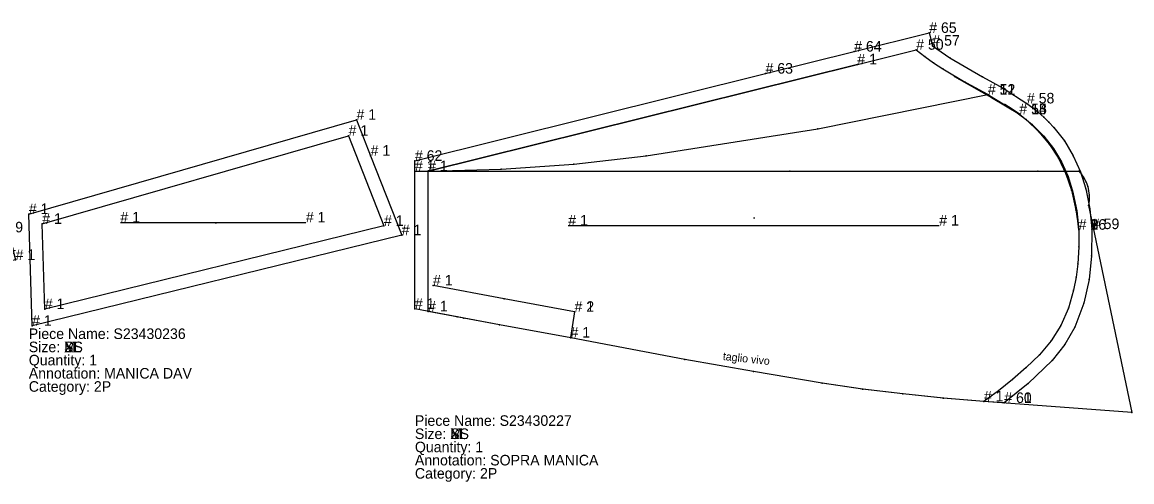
# Model space of a CAD drawing. Extents: x -10 to 8445, y -315 to 270.
# Drawn here: x 5285 to 6127, y -196 to 152 of the extents above; entities that cross this region are included whole.
import ezdxf

# ---------------------------------------------------------------- set-up
doc = ezdxf.new("R2010")
doc.units = 0

# ---------------------------------------------------------------- blocks, each defined once
blk = doc.blocks.new('S23430238-S_S')
at = {"layer": '1'}
blk.add_lwpolyline([(-32041.5371, 61884.8398), (-32098.0176, 61870.6836), (-32173.7441, 61851.6992), (-32175.8691, 61857.1172), (-32177.9941, 61862.5469), (-32180.1191, 61867.9648), (-32182.248, 61873.3906), (-32184.3711, 61878.8125), (-32186.5039, 61884.2305), (-32188.6289, 61889.6563), (-32190.7578, 61895.0781), (-32196.4609, 61909.6133), (-32197.8633, 61913.1836), (-32199.2656, 61916.7617), (-32200.9648, 61921.0977), (-32202.666, 61925.4336), (-32204.3711, 61929.7734), (-32206.0723, 61934.1094), (-32207.7773, 61938.4492), (-32086.8945, 61973.0391), (-32084.1445, 61963.4336), (-32083.9609, 61961.7227), (-32083.5547, 61957.8516), (-32082.9902, 61953.9883), (-32082.25, 61950.1602), (-32081.3516, 61946.3594), (-32080.2891, 61942.5977), (-32079.8965, 61941.3711), (-32079.4961, 61940.1406), (-32079.0645, 61938.9258), (-32078.623, 61937.707), (-32078.1602, 61936.5), (-32077.6836, 61935.293), (-32077.1875, 61934.1016), (-32076.6777, 61932.9102), (-32076.1484, 61931.7305), (-32075.6016, 61930.5586), (-32075.043, 61929.3906), (-32074.4531, 61928.2383), (-32073.8613, 61927.0859), (-32073.2422, 61925.9531), (-32072.6133, 61924.8086), (-32072.6152, 61924.8047), (-32072.0762, 61923.9805), (-32071.5313, 61923.1445), (-32070.9863, 61922.3125), (-32070.4336, 61921.4844), (-32069.8535, 61920.6719), (-32069.2676, 61919.8672), (-32068.6875, 61919.0586), (-32068.0879, 61918.2617), (-32067.4707, 61917.4805), (-32066.8516, 61916.6992), (-32066.2344, 61915.9141), (-32065.5918, 61915.1602), (-32064.9355, 61914.4063), (-32064.2852, 61913.6563), (-32063.623, 61912.8945), (-32062.2676, 61911.4531), (-32060.9063, 61910.0039), (-32059.5234, 61908.5859), (-32058.1152, 61907.1797), (-32056.7012, 61905.7852), (-32055.2461, 61904.4258), (-32053.7891, 61903.0859), (-32052.3105, 61901.7539), (-32050.8066, 61900.4453), (-32049.2969, 61899.1406), (-32046.6328, 61896.8398), (-32043.9688, 61894.5391), (-32042.752, 61889.6914)], close=True, dxfattribs=at)
at = {"layer": '14'}
blk.add_lwpolyline([(-32055.8301, 61891.5664), (-32167.6367, 61863.5273), (-32187.1543, 61913.2656), (-32187.1543, 61913.2695), (-32194.4434, 61931.8672), (-32093.8945, 61960.6328), (-32092.4473, 61950.0469), (-32089.8457, 61939.6406), (-32086.084, 61929.457), (-32081.2324, 61919.7109), (-32081.2305, 61919.7109), (-32081.2285, 61919.7109), (-32076.457, 61912.7539), (-32071.0664, 61906.2109), (-32063.7207, 61898.6289)], close=True, dxfattribs=at)
at = {"layer": '2'}
for p in [(-32086.8945, 61973.0391), (-32084.1445, 61963.4336), (-32083.9609, 61961.7227), (-32093.8945, 61960.6328), (-32082.9902, 61953.9883), (-32207.7773, 61938.4492), (-32089.8457, 61939.6406), (-32194.4434, 61931.8672), (-32081.2324, 61919.7109), (-32081.2305, 61919.7109), (-32081.2285, 61919.7109), (-32072.6152, 61924.8047), (-32070.9863, 61922.3125), (-32199.2656, 61916.7617), (-32187.1543, 61913.2695), (-32187.1543, 61913.2656), (-32066.8516, 61916.6992), (-32071.0664, 61906.2109), (-32056.7012, 61905.7852), (-32053.7891, 61903.0859), (-32190.7578, 61895.0781), (-32050.8066, 61900.4453), (-32043.9688, 61894.5391), (-32055.8301, 61891.5664), (-32041.5371, 61884.8398), (-32182.248, 61873.3906), (-32167.6367, 61863.5273), (-32173.7441, 61851.6992)]:
    blk.add_point(p, dxfattribs=at)
at = {"layer": '3'}
for p in [(-32083.5547, 61957.8516), (-32092.4473, 61950.0469), (-32082.25, 61950.1602), (-32081.3516, 61946.3594), (-32080.2891, 61942.5977), (-32079.8965, 61941.3711), (-32079.4961, 61940.1406), (-32079.0645, 61938.9258), (-32078.623, 61937.707), (-32078.1602, 61936.5), (-32206.0723, 61934.1094), (-32204.3711, 61929.7734), (-32086.084, 61929.457), (-32077.6836, 61935.293), (-32077.1875, 61934.1016), (-32076.6777, 61932.9102), (-32076.1484, 61931.7305), (-32075.6016, 61930.5586), (-32075.043, 61929.3906), (-32074.4531, 61928.2383), (-32202.666, 61925.4336), (-32200.9648, 61921.0977), (-32073.8613, 61927.0859), (-32073.2422, 61925.9531), (-32072.6133, 61924.8086), (-32072.0762, 61923.9805), (-32071.5313, 61923.1445), (-32070.4336, 61921.4844), (-32069.8535, 61920.6719), (-32069.2676, 61919.8672), (-32197.8633, 61913.1836), (-32076.457, 61912.7539), (-32068.6875, 61919.0586), (-32068.0879, 61918.2617), (-32067.4707, 61917.4805), (-32066.2344, 61915.9141), (-32065.5918, 61915.1602), (-32064.9355, 61914.4063), (-32064.2852, 61913.6563), (-32063.623, 61912.8945), (-32062.2676, 61911.4531), (-32196.4609, 61909.6133), (-32060.9063, 61910.0039), (-32059.5234, 61908.5859), (-32058.1152, 61907.1797), (-32055.2461, 61904.4258), (-32063.7207, 61898.6289), (-32052.3105, 61901.7539), (-32049.2969, 61899.1406), (-32046.6328, 61896.8398), (-32188.6289, 61889.6563), (-32042.752, 61889.6914), (-32186.5039, 61884.2305), (-32184.3711, 61878.8125), (-32098.0176, 61870.6836), (-32180.1191, 61867.9648), (-32177.9941, 61862.5469), (-32175.8691, 61857.1172)]:
    blk.add_point(p, dxfattribs=at)
at = {"layer": '4'}
for p in [(-32196.4609, 61909.6133, 10), (-32098.0176, 61870.6836, 10)]:
    blk.add_point(p, dxfattribs=at)
at = {"layer": '5'}
blk.add_line((-32124.6563, 61912.3672), (-32123.6563, 61912.3672), dxfattribs=at)
at = {"layer": '7'}
blk.add_line((-32172.002, 61912.0859), (-32078.2793, 61912.0859), dxfattribs=at)
at = {"layer": '1'}
for s, p in [('# 45', (-32086.8945, 61973.0391)), ('# 46', (-32084.1445, 61963.4336)), ('# 1', (-32083.9609, 61961.7227)), ('# 44', (-32207.7773, 61938.4492)), ('# 47', (-32072.6152, 61924.8047)), ('# 48', (-32070.9863, 61922.3125)), ('# 43', (-32199.2656, 61916.7617)), ('# 42', (-32196.4609, 61909.6133)), ('# 49', (-32056.7012, 61905.7852)), ('# 41', (-32190.7578, 61895.0781)), ('# 1', (-32041.5371, 61884.8398)), ('# 40', (-32182.248, 61873.3906)), ('# 38', (-32098.0176, 61870.6836)), ('# 39', (-32173.7441, 61851.6992)), ('Piece Name: S23430238', (-32207.7734, 61841.6992)), ('Size: S', (-32207.7734, 61831.6992)), ('Quantity: 1', (-32207.7734, 61821.6992)), ('Annotation: MANICA DAVANTI', (-32207.7734, 61811.6992)), ('Category: 2P', (-32207.7734, 61801.6992))]:
    blk.add_text(s, height=8, dxfattribs=at).set_placement(p)
at = {"layer": '14'}
for s, p in [('# 1', (-32093.8945, 61960.6328)), ('# 36', (-32194.4434, 61931.8672)), ('# 1', (-32081.2324, 61919.7109)), ('# 37', (-32081.2305, 61919.7109)), ('# 5', (-32081.2285, 61919.7109)), ('# 35', (-32187.1543, 61913.2695)), ('# 1', (-32187.1543, 61913.2656)), ('# 1', (-32055.8301, 61891.5664)), ('# 1', (-32167.6367, 61863.5273))]:
    blk.add_text(s, height=8, dxfattribs=at).set_placement(p)
at = {"layer": '2'}
for s, p in [('# 45', (-32086.8945, 61973.0391)), ('# 46', (-32084.1445, 61963.4336)), ('# 1', (-32083.9609, 61961.7227)), ('# 1', (-32093.8945, 61960.6328)), ('# 44', (-32207.7773, 61938.4492)), ('# 36', (-32194.4434, 61931.8672)), ('# 1', (-32081.2324, 61919.7109)), ('# 37', (-32081.2305, 61919.7109)), ('# 5', (-32081.2285, 61919.7109)), ('# 47', (-32072.6152, 61924.8047)), ('# 48', (-32070.9863, 61922.3125)), ('# 43', (-32199.2656, 61916.7617)), ('# 35', (-32187.1543, 61913.2695)), ('# 1', (-32187.1543, 61913.2656)), ('# 49', (-32056.7012, 61905.7852)), ('# 41', (-32190.7578, 61895.0781)), ('# 1', (-32055.8301, 61891.5664)), ('# 1', (-32041.5371, 61884.8398)), ('# 40', (-32182.248, 61873.3906)), ('# 1', (-32167.6367, 61863.5273)), ('# 39', (-32173.7441, 61851.6992))]:
    blk.add_text(s, height=8, dxfattribs=at).set_placement(p)
at = {"layer": '3'}
for s, p in [('# 42', (-32196.4609, 61909.6133)), ('# 38', (-32098.0176, 61870.6836))]:
    blk.add_text(s, height=8, dxfattribs=at).set_placement(p)
at = {"layer": '4'}
for s, p in [('# 42', (-32196.4609, 61909.6133)), ('# 38', (-32098.0176, 61870.6836))]:
    blk.add_text(s, height=8, dxfattribs=at).set_placement(p)
at = {"layer": '7'}
for p in [(-32172.002, 61912.0859), (-32078.2793, 61912.0859)]:
    blk.add_text('# 1', height=8, dxfattribs=at).set_placement(p)
blk = doc.blocks.new('S23430236-S_XS')
at = {"layer": '1'}
blk.add_lwpolyline([(-32037.8711, 61874.4922), (-32318.125, 61805.8008), (-32320.625, 61890.5508), (-32072.1289, 61961.9922), (-32061.459, 61934.7422)], close=True, dxfattribs=at)
at = {"layer": '14'}
blk.add_lwpolyline([(-32051.3477, 61881.4922), (-32308.498, 61818.4922), (-32310.3926, 61883.0977), (-32078.123, 61949.8711)], close=True, dxfattribs=at)
at = {"layer": '2'}
for p in [(-32072.1289, 61961.9922), (-32078.123, 61949.8711), (-32320.625, 61890.5508), (-32310.3926, 61883.0977), (-32051.3477, 61881.4922), (-32037.8711, 61874.4922), (-32308.498, 61818.4922), (-32318.125, 61805.8008)]:
    blk.add_point(p, dxfattribs=at)
at = {"layer": '3'}
blk.add_point((-32061.459, 61934.7422), dxfattribs=at)
at = {"layer": '4'}
blk.add_point((-32061.459, 61934.7422, 10), dxfattribs=at)
at = {"layer": '5'}
blk.add_line((-32179.25, 61883.9023), (-32178.25, 61883.9023), dxfattribs=at)
at = {"layer": '7'}
blk.add_line((-32251.168, 61884.168), (-32110.582, 61884.168), dxfattribs=at)
at = {"layer": '1'}
for s, p in [('Piece Name: S23430236', (-32320.625, 61795.8125)), ('Size: XS', (-32320.625, 61785.8125))]:
    blk.add_text(s, height=8, dxfattribs=at).set_placement(p)
blk = doc.blocks.new('S23430236-S_S')
at = {"layer": '1'}
blk.add_lwpolyline([(-32037.8711, 61874.4922), (-32318.123, 61805.8008), (-32320.623, 61890.5508), (-32072.1289, 61961.9922), (-32061.457, 61934.7422)], close=True, dxfattribs=at)
at = {"layer": '14'}
blk.add_lwpolyline([(-32051.3477, 61881.4922), (-32308.498, 61818.4922), (-32310.3926, 61883.0977), (-32078.123, 61949.8711)], close=True, dxfattribs=at)
at = {"layer": '2'}
for p in [(-32072.1289, 61961.9922), (-32078.123, 61949.8711), (-32320.623, 61890.5508), (-32310.3926, 61883.0977), (-32051.3477, 61881.4922), (-32037.8711, 61874.4922), (-32308.498, 61818.4922), (-32318.123, 61805.8008)]:
    blk.add_point(p, dxfattribs=at)
at = {"layer": '3'}
blk.add_point((-32061.457, 61934.7422), dxfattribs=at)
at = {"layer": '4'}
blk.add_point((-32061.457, 61934.7422, 10), dxfattribs=at)
at = {"layer": '5'}
blk.add_line((-32179.25, 61883.9023), (-32178.25, 61883.9023), dxfattribs=at)
at = {"layer": '7'}
blk.add_line((-32251.168, 61884.168), (-32110.582, 61884.168), dxfattribs=at)
at = {"layer": '1'}
for s, p in [('# 1', (-32072.1289, 61961.9922)), ('# 1', (-32061.457, 61934.7422)), ('# 1', (-32320.623, 61890.5508)), ('# 1', (-32037.8711, 61874.4922)), ('# 1', (-32318.123, 61805.8008)), ('Piece Name: S23430236', (-32320.625, 61795.8125)), ('Size: S', (-32320.625, 61785.8125)), ('Quantity: 1', (-32320.625, 61775.8125)), ('Annotation: MANICA DAV', (-32320.625, 61765.8125)), ('Category: 2P', (-32320.625, 61755.8125))]:
    blk.add_text(s, height=8, dxfattribs=at).set_placement(p)
at = {"layer": '14'}
for p in [(-32078.123, 61949.8711), (-32310.3926, 61883.0977), (-32051.3477, 61881.4922), (-32308.498, 61818.4922)]:
    blk.add_text('# 1', height=8, dxfattribs=at).set_placement(p)
at = {"layer": '2'}
for p in [(-32072.1289, 61961.9922), (-32078.123, 61949.8711), (-32320.623, 61890.5508), (-32310.3926, 61883.0977), (-32051.3477, 61881.4922), (-32037.8711, 61874.4922), (-32308.498, 61818.4922), (-32318.123, 61805.8008)]:
    blk.add_text('# 1', height=8, dxfattribs=at).set_placement(p)
at = {"layer": '3'}
blk.add_text('# 1', height=8, dxfattribs=at).set_placement((-32061.457, 61934.7422))
at = {"layer": '4'}
blk.add_text('# 1', height=8, dxfattribs=at).set_placement((-32061.457, 61934.7422))
at = {"layer": '7'}
for p in [(-32251.168, 61884.168), (-32110.582, 61884.168)]:
    blk.add_text('# 1', height=8, dxfattribs=at).set_placement(p)
blk = doc.blocks.new('S23430236-S_M')
at = {"layer": '1'}
blk.add_lwpolyline([(-32037.8711, 61874.4922), (-32318.125, 61805.8008), (-32320.625, 61890.5508), (-32072.1289, 61961.9922), (-32061.459, 61934.7422)], close=True, dxfattribs=at)
at = {"layer": '14'}
blk.add_lwpolyline([(-32051.3477, 61881.4922), (-32308.498, 61818.4922), (-32310.3926, 61883.0977), (-32078.123, 61949.8711)], close=True, dxfattribs=at)
at = {"layer": '2'}
for p in [(-32072.1289, 61961.9922), (-32078.123, 61949.8711), (-32320.625, 61890.5508), (-32310.3926, 61883.0977), (-32051.3477, 61881.4922), (-32037.8711, 61874.4922), (-32308.498, 61818.4922), (-32318.125, 61805.8008)]:
    blk.add_point(p, dxfattribs=at)
at = {"layer": '3'}
blk.add_point((-32061.459, 61934.7422), dxfattribs=at)
at = {"layer": '4'}
blk.add_point((-32061.459, 61934.7422, 10), dxfattribs=at)
at = {"layer": '5'}
blk.add_line((-32179.25, 61883.9023), (-32178.25, 61883.9023), dxfattribs=at)
at = {"layer": '7'}
blk.add_line((-32251.168, 61884.168), (-32110.582, 61884.168), dxfattribs=at)
at = {"layer": '1'}
for s, p in [('Piece Name: S23430236', (-32320.625, 61795.8125)), ('Size: M', (-32320.625, 61785.8125))]:
    blk.add_text(s, height=8, dxfattribs=at).set_placement(p)
blk = doc.blocks.new('S23430236-S_L')
at = {"layer": '1'}
blk.add_lwpolyline([(-32037.8711, 61874.4922), (-32318.125, 61805.8008), (-32320.625, 61890.5508), (-32072.1289, 61961.9922), (-32061.459, 61934.7422)], close=True, dxfattribs=at)
at = {"layer": '14'}
blk.add_lwpolyline([(-32051.3477, 61881.4922), (-32308.498, 61818.4922), (-32310.3926, 61883.0977), (-32078.123, 61949.8711)], close=True, dxfattribs=at)
at = {"layer": '2'}
for p in [(-32072.1289, 61961.9922), (-32078.123, 61949.8711), (-32320.625, 61890.5508), (-32310.3926, 61883.0977), (-32051.3477, 61881.4922), (-32037.8711, 61874.4922), (-32308.498, 61818.4922), (-32318.125, 61805.8008)]:
    blk.add_point(p, dxfattribs=at)
at = {"layer": '3'}
blk.add_point((-32061.459, 61934.7422), dxfattribs=at)
at = {"layer": '4'}
blk.add_point((-32061.459, 61934.7422, 10), dxfattribs=at)
at = {"layer": '5'}
blk.add_line((-32179.25, 61883.9023), (-32178.25, 61883.9023), dxfattribs=at)
at = {"layer": '7'}
blk.add_line((-32251.168, 61884.168), (-32110.582, 61884.168), dxfattribs=at)
at = {"layer": '1'}
for s, p in [('Piece Name: S23430236', (-32320.625, 61795.8125)), ('Size: L', (-32320.625, 61785.8125))]:
    blk.add_text(s, height=8, dxfattribs=at).set_placement(p)
blk = doc.blocks.new('S23430236-S_XL')
at = {"layer": '1'}
blk.add_lwpolyline([(-32037.8711, 61874.4922), (-32318.125, 61805.8008), (-32320.625, 61890.5508), (-32072.1289, 61961.9922), (-32061.459, 61934.7422)], close=True, dxfattribs=at)
at = {"layer": '14'}
blk.add_lwpolyline([(-32051.3477, 61881.4922), (-32308.498, 61818.4922), (-32310.3926, 61883.0977), (-32078.123, 61949.8711)], close=True, dxfattribs=at)
at = {"layer": '2'}
for p in [(-32072.1289, 61961.9922), (-32078.123, 61949.8711), (-32320.625, 61890.5508), (-32310.3926, 61883.0977), (-32051.3477, 61881.4922), (-32037.8711, 61874.4922), (-32308.498, 61818.4922), (-32318.125, 61805.8008)]:
    blk.add_point(p, dxfattribs=at)
at = {"layer": '3'}
blk.add_point((-32061.459, 61934.7422), dxfattribs=at)
at = {"layer": '4'}
blk.add_point((-32061.459, 61934.7422, 10), dxfattribs=at)
at = {"layer": '5'}
blk.add_line((-32179.25, 61883.9023), (-32178.25, 61883.9023), dxfattribs=at)
at = {"layer": '7'}
blk.add_line((-32251.168, 61884.168), (-32110.582, 61884.168), dxfattribs=at)
at = {"layer": '1'}
for s, p in [('Piece Name: S23430236', (-32320.625, 61795.8125)), ('Size: XL', (-32320.625, 61785.8125))]:
    blk.add_text(s, height=8, dxfattribs=at).set_placement(p)
blk = doc.blocks.new('S23430227-S_XS')
at = {"layer": '1'}
blk.add_lwpolyline([(-31814.3438, 61794.6797), (-31814.3438, 61794.6797), (-31814.3438, 61794.6836), (-31814.3438, 61794.6836), (-31814.3438, 61794.6836), (-31813.4238, 61793.6484), (-31812.5508, 61792.5859), (-31811.7246, 61791.4766), (-31810.9492, 61790.332), (-31810.2207, 61789.1523), (-31808.752, 61786.2031), (-31807.6484, 61783.0859), (-31806.9258, 61779.7852), (-31806.5703, 61776.3945), (-31806.5684, 61772.5078), (-31806.9492, 61768.6016), (-31806.9492, 61768.6016), (-31806.9492, 61768.5977), (-31806.9492, 61768.5977), (-31806.9492, 61768.5977), (-31806.9512, 61768.5977), (-31806.9512, 61768.5938), (-31806.9512, 61768.5938), (-31806.9531, 61768.5938), (-31774.1914, 61611.6133), (-31886.3496, 61620.1289), (-31916.8535, 61622.6016), (-31947.7793, 61625.7539), (-31978.1172, 61629.4727), (-32008.9316, 61633.8906), (-32061.0098, 61642.8438), (-32113.0879, 61651.793), (-32199.5938, 61668.2695), (-32253.709, 61678.1055), (-32285.7188, 61684.1953), (-32317.7305, 61690.2813), (-32317.7285, 61794.6758), (-32317.7305, 61794.6758), (-32033.5313, 61794.6758), (-31845.334, 61794.6797), (-31814.3438, 61794.6797)], close=True, dxfattribs=at)
at = {"layer": '13'}
blk.add_point((-32199.1035, 61670.2148), dxfattribs=at)
at = {"layer": '14'}
blk.add_lwpolyline([(-32307.7324, 61794.6875), (-32252.4473, 61796.0977), (-32197.2773, 61799.9414), (-32142.3281, 61806.2031), (-32012.3516, 61826.7266), (-31883.3418, 61852.6563), (-31908.5781, 61866.4219), (-31905.0645, 61864.2852), (-31880.4668, 61850.5742), (-31859.4629, 61837.832), (-31864.9004, 61841.6289), (-31870.4863, 61845.2344), (-31864.9004, 61841.6289), (-31854.2852, 61833.7031), (-31844.6621, 61824.5977), (-31836.6504, 61814.9531), (-31829.8906, 61804.3945), (-31824.2676, 61792.6484), (-31819.9961, 61780.3438), (-31816.5078, 61765.4414), (-31814.4648, 61750.2734), (-31815.9063, 61764.1406), (-31814.4648, 61750.2734), (-31814.4746, 61737.3867), (-31815.207, 61724.5156), (-31816.4355, 61714.3828), (-31818.377, 61704.3711), (-31822.2305, 61690.6914), (-31827.9727, 61677.6875), (-31835.2988, 61665.9727), (-31844.2441, 61655.4414), (-31854.1719, 61645.8594), (-31864.5371, 61636.75), (-31875.252, 61628.1836), (-31886.3574, 61620.1289), (-31917.0977, 61622.6211), (-31947.7793, 61625.7539), (-31978.3965, 61629.5039), (-32008.9316, 61633.8906), (-32061.0098, 61642.8398), (-32113.0879, 61651.7891), (-32199.5938, 61668.2695), (-32253.707, 61678.1055), (-32280.7207, 61683.2422), (-32307.7344, 61688.3789), (-32307.7363, 61794.6602), (-31982.291, 61875.6211)], close=True, dxfattribs=at)
at = {"layer": '2'}
for p in [(-31982.291, 61875.6211), (-31908.5781, 61866.4219), (-31905.0645, 61864.2852), (-31883.3418, 61852.6563), (-31880.4668, 61850.5742), (-31870.4863, 61845.2344), (-31864.9004, 61841.6289), (-31864.9004, 61841.6289), (-31859.4629, 61837.832), (-31844.6621, 61824.5977), (-32142.3281, 61806.2031), (-31829.8906, 61804.3945), (-32317.7305, 61794.6758), (-32317.7285, 61794.6758), (-32307.7363, 61794.6602), (-32307.7324, 61794.6875), (-31814.3438, 61794.6836), (-31814.3438, 61794.6836), (-31814.3438, 61794.6836), (-31814.3438, 61794.6797), (-31814.3438, 61794.6797), (-31814.3438, 61794.6797), (-31810.2207, 61789.1523), (-31819.9961, 61780.3438), (-31807.6484, 61783.0859), (-31806.5703, 61776.3945), (-31806.9531, 61768.5938), (-31806.9512, 61768.5977), (-31806.9512, 61768.5938), (-31806.9512, 61768.5938), (-31806.9492, 61768.6016), (-31806.9492, 61768.6016), (-31806.9492, 61768.5977), (-31806.9492, 61768.5977), (-31806.9492, 61768.5977), (-31815.9063, 61764.1406), (-31814.4648, 61750.2734), (-31814.4648, 61750.2734), (-31815.207, 61724.5156), (-32303.9902, 61708.0313), (-31818.377, 61704.3711), (-32250.0527, 61697.7695), (-32317.7305, 61690.2813), (-32307.7344, 61688.3789), (-32285.7188, 61684.1953), (-32196.707, 61688.0547), (-32196.707, 61688.0547), (-32280.7207, 61683.2422), (-32253.709, 61678.1055), (-32253.707, 61678.1055), (-31827.9727, 61677.6875), (-32199.7441, 61668.4727), (-32199.5938, 61668.2695), (-32199.5938, 61668.2695), (-32113.0879, 61651.793), (-32113.0879, 61651.7891), (-31844.2441, 61655.4414), (-32061.0098, 61642.8438), (-32061.0098, 61642.8398), (-32008.9316, 61633.8906), (-32008.9316, 61633.8906), (-31864.5371, 61636.75), (-31947.7793, 61625.7539), (-31947.7793, 61625.7539), (-31886.3574, 61620.1289), (-31886.3496, 61620.1289), (-31774.1914, 61611.6133)]:
    blk.add_point(p, dxfattribs=at)
at = {"layer": '3'}
for p in [(-32012.3516, 61826.7266), (-31854.2852, 61833.7031), (-31836.6504, 61814.9531), (-32252.4473, 61796.0977), (-32197.2773, 61799.9414), (-32033.5313, 61794.6758), (-31845.334, 61794.6797), (-31813.4238, 61793.6484), (-31824.2676, 61792.6484), (-31812.5508, 61792.5859), (-31811.7246, 61791.4766), (-31810.9492, 61790.332), (-31808.752, 61786.2031), (-31806.9258, 61779.7852), (-31806.5684, 61772.5078), (-31816.5078, 61765.4414), (-31814.4746, 61737.3867), (-31816.4355, 61714.3828), (-31822.2305, 61690.6914), (-31835.2988, 61665.9727), (-31854.1719, 61645.8594), (-31978.3965, 61629.5039), (-31978.1172, 61629.4727), (-31875.252, 61628.1836), (-31917.0977, 61622.6211), (-31916.8535, 61622.6016)]:
    blk.add_point(p, dxfattribs=at)
at = {"layer": '4'}
for p in [(-32033.5313, 61794.6758, 10), (-31845.334, 61794.6797, 10)]:
    blk.add_point(p, dxfattribs=at)
at = {"layer": '5'}
blk.add_line((-32061.0547, 61759.2109), (-32060.0547, 61759.2109), dxfattribs=at)
at = {"layer": '7'}
blk.add_line((-32201.4434, 61753.4219), (-31920.1504, 61753.4219), dxfattribs=at)
at = {"layer": '8'}
for points in [[(-32196.707, 61688.0547), (-32250.0527, 61697.7695), (-32303.9902, 61708.0313)], [(-32196.707, 61688.0547), (-32199.7441, 61668.4727)]]:
    blk.add_lwpolyline(points, dxfattribs=at)
at = {"layer": '1'}
for s, p in [('Piece Name: S23430227', (-32317.7305, 61601.6055)), ('Size: XS', (-32317.7305, 61591.6055))]:
    blk.add_text(s, height=8, dxfattribs=at).set_placement(p)
at = {"layer": '19'}
blk.add_text('taglio vivo', height=6, rotation=-6.2784, dxfattribs=at).set_placement((-32084.4805, 61651.582))
blk = doc.blocks.new('S23430227-S_S')
at = {"layer": '1'}
blk.add_lwpolyline([(-31925.4004, 61889.7617), (-31912.2227, 61880.625), (-31887.2754, 61866.0547), (-31871.8047, 61857.4883), (-31853.7051, 61846.0117), (-31849.3145, 61842.7578), (-31845.0664, 61839.3125), (-31840.9902, 61835.6641), (-31837.0918, 61831.832), (-31833.3633, 61827.8281), (-31825.3262, 61817.5352), (-31818.6074, 61806.332), (-31813.1777, 61794.0586), (-31809.1484, 61781.2578), (-31806.0703, 61766.1211), (-31804.4707, 61750.7461), (-31804.7676, 61730.375), (-31806.584, 61712.6602), (-31810.4863, 61694.5859), (-31817.4453, 61676.3438), (-31825.0313, 61663.1953), (-31834.6094, 61651.0703), (-31852.7012, 61633.7344), (-31870.9004, 61618.9531), (-31870.9004, 61618.9492), (-31886.3496, 61620.1289), (-31917.0859, 61622.6211), (-31947.7793, 61625.7539), (-31978.3906, 61629.5078), (-32008.9316, 61633.8906), (-32061.0098, 61642.8438), (-32113.0879, 61651.793), (-32199.5938, 61668.2695), (-32253.707, 61678.1055), (-32285.7188, 61684.1953), (-32317.7305, 61690.2813), (-32317.7285, 61794.6758), (-32317.7305, 61802.4922), (-32051.9063, 61868.6016), (-31984.6992, 61885.3164), (-31927.8086, 61899.4648)], close=True, dxfattribs=at)
at = {"layer": '13'}
blk.add_point((-32199.1035, 61670.2148), dxfattribs=at)
at = {"layer": '14'}
blk.add_lwpolyline([(-31937.6699, 61886.7148), (-31931.1777, 61881.5742), (-31924.4727, 61876.7227), (-31917.5586, 61872.168), (-31900.6543, 61862.0547), (-31883.3418, 61852.6563), (-31883.3398, 61852.6563), (-31883.3379, 61852.6563), (-31870.4512, 61844.957), (-31859.4629, 61837.832), (-31859.4609, 61837.832), (-31859.459, 61837.832), (-31859.457, 61837.832), (-31849.6738, 61830.0625), (-31840.8555, 61821.2031), (-31833.5723, 61811.8828), (-31827.4922, 61801.7383), (-31822.5176, 61790.5039), (-31818.8379, 61778.7852), (-31815.9688, 61764.6367), (-31814.4648, 61750.2734), (-31814.4648, 61750.2695), (-31814.4648, 61750.2656), (-31814.4746, 61737.3828), (-31815.207, 61724.5156), (-31816.4336, 61714.3906), (-31818.377, 61704.3711), (-31822.2324, 61690.6914), (-31827.9727, 61677.6875), (-31835.2988, 61665.9727), (-31844.2441, 61655.4414), (-31854.1738, 61645.8594), (-31864.5371, 61636.7539), (-31875.252, 61628.1836), (-31886.3574, 61620.1289), (-31917.0977, 61622.625), (-31947.7793, 61625.7539), (-31978.3984, 61629.5078), (-32008.9316, 61633.8906), (-32061.0098, 61642.8398), (-32113.0879, 61651.7891), (-32199.5938, 61668.2695), (-32253.707, 61678.1055), (-32280.7207, 61683.2422), (-32307.7344, 61688.3789), (-32307.7363, 61794.6602), (-31982.293, 61875.6211)], close=True, dxfattribs=at)
at = {"layer": '2'}
for p in [(-31927.8086, 61899.4648), (-31937.6699, 61886.7148), (-31925.4004, 61889.7617), (-31912.2227, 61880.625), (-31982.293, 61875.6211), (-31917.5586, 61872.168), (-31887.2754, 61866.0547), (-31883.3418, 61852.6563), (-31883.3398, 61852.6563), (-31883.3379, 61852.6563), (-31871.8047, 61857.4883), (-31870.4512, 61844.957), (-31853.7051, 61846.0117), (-31859.4629, 61837.832), (-31859.4609, 61837.832), (-31859.459, 61837.832), (-31859.457, 61837.832), (-31833.3633, 61827.8281), (-31840.8555, 61821.2031), (-32317.7305, 61802.4922), (-31827.4922, 61801.7383), (-31818.6074, 61806.332), (-32317.7285, 61794.6758), (-32307.7363, 61794.6602), (-31818.8379, 61778.7852), (-31809.1484, 61781.2578), (-31814.4648, 61750.2734), (-31814.4648, 61750.2695), (-31814.4648, 61750.2656), (-31804.4707, 61750.7461), (-31804.7676, 61730.375), (-31815.207, 61724.5156), (-31806.584, 61712.6602), (-32303.9902, 61708.0313), (-31818.377, 61704.3711), (-32250.0527, 61697.7695), (-31810.4863, 61694.5859), (-32317.7305, 61690.2813), (-32307.7344, 61688.3789), (-32285.7188, 61684.1953), (-32196.709, 61688.0547), (-32196.707, 61688.0547), (-32280.7207, 61683.2422), (-32253.707, 61678.1055), (-32253.707, 61678.1055), (-31827.9727, 61677.6875), (-31817.4453, 61676.3438), (-32199.7441, 61668.4727), (-32199.5938, 61668.2695), (-32199.5938, 61668.2695), (-31825.0313, 61663.1953), (-32113.0879, 61651.793), (-32113.0879, 61651.7891), (-31844.2441, 61655.4414), (-31834.6094, 61651.0703), (-32061.0098, 61642.8438), (-32061.0098, 61642.8398), (-32008.9316, 61633.8906), (-32008.9316, 61633.8906), (-31864.5371, 61636.7539), (-31852.7012, 61633.7344), (-31947.7793, 61625.7539), (-31947.7793, 61625.7539), (-31886.3574, 61620.1289), (-31886.3496, 61620.1289), (-31870.9004, 61618.9531), (-31870.9004, 61618.9492)]:
    blk.add_point(p, dxfattribs=at)
at = {"layer": '3'}
for p in [(-31984.6992, 61885.3164), (-31931.1777, 61881.5742), (-31924.4727, 61876.7227), (-32051.9063, 61868.6016), (-31900.6543, 61862.0547), (-31849.3145, 61842.7578), (-31845.0664, 61839.3125), (-31840.9902, 61835.6641), (-31849.6738, 61830.0625), (-31837.0918, 61831.832), (-31833.5723, 61811.8828), (-31825.3262, 61817.5352), (-31813.1777, 61794.0586), (-31822.5176, 61790.5039), (-31815.9688, 61764.6367), (-31806.0703, 61766.1211), (-31814.4746, 61737.3828), (-31816.4336, 61714.3906), (-31822.2324, 61690.6914), (-31835.2988, 61665.9727), (-31854.1738, 61645.8594), (-31978.3984, 61629.5078), (-31978.3906, 61629.5078), (-31875.252, 61628.1836), (-31917.0977, 61622.625), (-31917.0859, 61622.6211)]:
    blk.add_point(p, dxfattribs=at)
at = {"layer": '4'}
for p in [(-31984.6992, 61885.3164, 10), (-32051.9063, 61868.6016, 10)]:
    blk.add_point(p, dxfattribs=at)
at = {"layer": '5'}
blk.add_line((-32061.0547, 61759.2109), (-32060.0547, 61759.2109), dxfattribs=at)
at = {"layer": '7'}
blk.add_line((-32201.4434, 61753.4219), (-31920.1504, 61753.4219), dxfattribs=at)
at = {"layer": '8'}
for points in [[(-32196.709, 61688.0547), (-32250.0527, 61697.7695), (-32303.9902, 61708.0313)], [(-32196.707, 61688.0547), (-32199.7441, 61668.4727)]]:
    blk.add_lwpolyline(points, dxfattribs=at)
at = {"layer": '1'}
for s, p in [('# 65', (-31927.8086, 61899.4648)), ('# 57', (-31925.4004, 61889.7617)), ('# 64', (-31984.6992, 61885.3164)), ('# 63', (-32051.9063, 61868.6016)), ('# 58', (-31853.7051, 61846.0117)), ('# 62', (-32317.7305, 61802.4922)), ('# 1', (-32317.7285, 61794.6758)), ('# 59', (-31804.4707, 61750.7461)), ('# 1', (-32317.7305, 61690.2813)), ('# 1', (-31886.3496, 61620.1289)), ('# 60', (-31870.9004, 61618.9531)), ('# 61', (-31870.9004, 61618.9492)), ('Piece Name: S23430227', (-32317.7305, 61601.6055)), ('Size: S', (-32317.7305, 61591.6055)), ('Quantity: 1', (-32317.7305, 61581.6055)), ('Annotation: SOPRA MANICA', (-32317.7305, 61571.6055)), ('Category: 2P', (-32317.7305, 61561.6055))]:
    blk.add_text(s, height=8, dxfattribs=at).set_placement(p)
at = {"layer": '14'}
for s, p in [('# 50', (-31937.6699, 61886.7148)), ('# 1', (-31982.293, 61875.6211)), ('# 1', (-31883.3418, 61852.6563)), ('# 51', (-31883.3398, 61852.6563)), ('# 52', (-31883.3379, 61852.6563)), ('# 1', (-31859.4629, 61837.832)), ('# 53', (-31859.4609, 61837.832)), ('# 54', (-31859.459, 61837.832)), ('# 55', (-31859.457, 61837.832)), ('# 1', (-32307.7363, 61794.6602)), ('# 56', (-31814.4648, 61750.2695)), ('# 3', (-31814.4648, 61750.2656)), ('# 1', (-31814.4648, 61750.2734)), ('# 1', (-32307.7344, 61688.3789)), ('# 1', (-31886.3574, 61620.1289))]:
    blk.add_text(s, height=8, dxfattribs=at).set_placement(p)
at = {"layer": '19'}
blk.add_text('taglio vivo', height=6, rotation=-6.2784, dxfattribs=at).set_placement((-32084.4805, 61651.582))
at = {"layer": '2'}
for s, p in [('# 65', (-31927.8086, 61899.4648)), ('# 50', (-31937.6699, 61886.7148)), ('# 57', (-31925.4004, 61889.7617)), ('# 1', (-31982.293, 61875.6211)), ('# 1', (-31883.3418, 61852.6563)), ('# 51', (-31883.3398, 61852.6563)), ('# 52', (-31883.3379, 61852.6563)), ('# 58', (-31853.7051, 61846.0117)), ('# 1', (-31859.4629, 61837.832)), ('# 53', (-31859.4609, 61837.832)), ('# 54', (-31859.459, 61837.832)), ('# 55', (-31859.457, 61837.832)), ('# 62', (-32317.7305, 61802.4922)), ('# 1', (-32317.7285, 61794.6758)), ('# 1', (-32307.7363, 61794.6602)), ('# 56', (-31814.4648, 61750.2695)), ('# 3', (-31814.4648, 61750.2656)), ('# 1', (-31814.4648, 61750.2734)), ('# 59', (-31804.4707, 61750.7461)), ('# 1', (-32303.9902, 61708.0313)), ('# 1', (-32317.7305, 61690.2813)), ('# 1', (-32307.7344, 61688.3789)), ('# 2', (-32196.709, 61688.0547)), ('# 1', (-32196.707, 61688.0547)), ('# 1', (-32199.7441, 61668.4727)), ('# 1', (-31886.3574, 61620.1289)), ('# 1', (-31886.3496, 61620.1289)), ('# 60', (-31870.9004, 61618.9531)), ('# 61', (-31870.9004, 61618.9492))]:
    blk.add_text(s, height=8, dxfattribs=at).set_placement(p)
at = {"layer": '3'}
for s, p in [('# 64', (-31984.6992, 61885.3164)), ('# 63', (-32051.9063, 61868.6016))]:
    blk.add_text(s, height=8, dxfattribs=at).set_placement(p)
at = {"layer": '4'}
for s, p in [('# 64', (-31984.6992, 61885.3164)), ('# 63', (-32051.9063, 61868.6016))]:
    blk.add_text(s, height=8, dxfattribs=at).set_placement(p)
at = {"layer": '7'}
for p in [(-32201.4434, 61753.4219), (-31920.1504, 61753.4219)]:
    blk.add_text('# 1', height=8, dxfattribs=at).set_placement(p)
at = {"layer": '8'}
for s, p in [('# 1', (-32303.9902, 61708.0313)), ('# 2', (-32196.709, 61688.0547)), ('# 1', (-32196.707, 61688.0547)), ('# 1', (-32199.7441, 61668.4727))]:
    blk.add_text(s, height=8, dxfattribs=at).set_placement(p)
blk = doc.blocks.new('S23430227-S_M')
at = {"layer": '1'}
blk.add_lwpolyline([(-31814.3438, 61794.6797), (-31814.3438, 61794.6797), (-31814.3438, 61794.6836), (-31814.3438, 61794.6836), (-31814.3438, 61794.6836), (-31813.4238, 61793.6484), (-31812.5508, 61792.5859), (-31811.7246, 61791.4766), (-31810.9492, 61790.332), (-31810.2207, 61789.1523), (-31808.752, 61786.2031), (-31807.6484, 61783.0859), (-31806.9258, 61779.7852), (-31806.5703, 61776.3945), (-31806.5684, 61772.5078), (-31806.9492, 61768.6016), (-31806.9492, 61768.6016), (-31806.9492, 61768.5977), (-31806.9492, 61768.5977), (-31806.9492, 61768.5977), (-31806.9512, 61768.5977), (-31806.9512, 61768.5938), (-31806.9512, 61768.5938), (-31806.9531, 61768.5938), (-31774.1914, 61611.6133), (-31886.3496, 61620.1289), (-31916.8535, 61622.6016), (-31947.7793, 61625.7539), (-31978.1172, 61629.4727), (-32008.9316, 61633.8906), (-32061.0098, 61642.8438), (-32113.0879, 61651.793), (-32199.5938, 61668.2695), (-32253.709, 61678.1055), (-32285.7188, 61684.1953), (-32317.7305, 61690.2813), (-32317.7285, 61794.6758), (-32317.7305, 61794.6758), (-32033.5313, 61794.6758), (-31845.334, 61794.6797), (-31814.3438, 61794.6797)], close=True, dxfattribs=at)
at = {"layer": '13'}
blk.add_point((-32199.1035, 61670.2148), dxfattribs=at)
at = {"layer": '14'}
blk.add_lwpolyline([(-32307.7324, 61794.6875), (-32252.4473, 61796.0977), (-32197.2773, 61799.9414), (-32142.3281, 61806.2031), (-32012.3516, 61826.7266), (-31883.3418, 61852.6563), (-31908.5781, 61866.4219), (-31905.0645, 61864.2852), (-31880.4668, 61850.5742), (-31859.4629, 61837.832), (-31864.9004, 61841.6289), (-31870.4863, 61845.2344), (-31864.9004, 61841.6289), (-31854.2852, 61833.7031), (-31844.6621, 61824.5977), (-31836.6504, 61814.9531), (-31829.8906, 61804.3945), (-31824.2676, 61792.6484), (-31819.9961, 61780.3438), (-31816.5078, 61765.4414), (-31814.4648, 61750.2734), (-31815.9063, 61764.1406), (-31814.4648, 61750.2734), (-31814.4746, 61737.3867), (-31815.207, 61724.5156), (-31816.4355, 61714.3828), (-31818.377, 61704.3711), (-31822.2305, 61690.6914), (-31827.9727, 61677.6875), (-31835.2988, 61665.9727), (-31844.2441, 61655.4414), (-31854.1719, 61645.8594), (-31864.5371, 61636.75), (-31875.252, 61628.1836), (-31886.3574, 61620.1289), (-31917.0977, 61622.6211), (-31947.7793, 61625.7539), (-31978.3965, 61629.5039), (-32008.9316, 61633.8906), (-32061.0098, 61642.8398), (-32113.0879, 61651.7891), (-32199.5938, 61668.2695), (-32253.707, 61678.1055), (-32280.7207, 61683.2422), (-32307.7344, 61688.3789), (-32307.7363, 61794.6602), (-31982.291, 61875.6211)], close=True, dxfattribs=at)
at = {"layer": '2'}
for p in [(-31982.291, 61875.6211), (-31908.5781, 61866.4219), (-31905.0645, 61864.2852), (-31883.3418, 61852.6563), (-31880.4668, 61850.5742), (-31870.4863, 61845.2344), (-31864.9004, 61841.6289), (-31864.9004, 61841.6289), (-31859.4629, 61837.832), (-31844.6621, 61824.5977), (-32142.3281, 61806.2031), (-31829.8906, 61804.3945), (-32317.7305, 61794.6758), (-32317.7285, 61794.6758), (-32307.7363, 61794.6602), (-32307.7324, 61794.6875), (-31814.3438, 61794.6836), (-31814.3438, 61794.6836), (-31814.3438, 61794.6836), (-31814.3438, 61794.6797), (-31814.3438, 61794.6797), (-31814.3438, 61794.6797), (-31810.2207, 61789.1523), (-31819.9961, 61780.3438), (-31807.6484, 61783.0859), (-31806.5703, 61776.3945), (-31806.9531, 61768.5938), (-31806.9512, 61768.5977), (-31806.9512, 61768.5938), (-31806.9512, 61768.5938), (-31806.9492, 61768.6016), (-31806.9492, 61768.6016), (-31806.9492, 61768.5977), (-31806.9492, 61768.5977), (-31806.9492, 61768.5977), (-31815.9063, 61764.1406), (-31814.4648, 61750.2734), (-31814.4648, 61750.2734), (-31815.207, 61724.5156), (-32303.9902, 61708.0313), (-31818.377, 61704.3711), (-32250.0527, 61697.7695), (-32317.7305, 61690.2813), (-32307.7344, 61688.3789), (-32285.7188, 61684.1953), (-32196.707, 61688.0547), (-32196.707, 61688.0547), (-32280.7207, 61683.2422), (-32253.709, 61678.1055), (-32253.707, 61678.1055), (-31827.9727, 61677.6875), (-32199.7441, 61668.4727), (-32199.5938, 61668.2695), (-32199.5938, 61668.2695), (-32113.0879, 61651.793), (-32113.0879, 61651.7891), (-31844.2441, 61655.4414), (-32061.0098, 61642.8438), (-32061.0098, 61642.8398), (-32008.9316, 61633.8906), (-32008.9316, 61633.8906), (-31864.5371, 61636.75), (-31947.7793, 61625.7539), (-31947.7793, 61625.7539), (-31886.3574, 61620.1289), (-31886.3496, 61620.1289), (-31774.1914, 61611.6133)]:
    blk.add_point(p, dxfattribs=at)
at = {"layer": '3'}
for p in [(-32012.3516, 61826.7266), (-31854.2852, 61833.7031), (-31836.6504, 61814.9531), (-32252.4473, 61796.0977), (-32197.2773, 61799.9414), (-32033.5313, 61794.6758), (-31845.334, 61794.6797), (-31813.4238, 61793.6484), (-31824.2676, 61792.6484), (-31812.5508, 61792.5859), (-31811.7246, 61791.4766), (-31810.9492, 61790.332), (-31808.752, 61786.2031), (-31806.9258, 61779.7852), (-31806.5684, 61772.5078), (-31816.5078, 61765.4414), (-31814.4746, 61737.3867), (-31816.4355, 61714.3828), (-31822.2305, 61690.6914), (-31835.2988, 61665.9727), (-31854.1719, 61645.8594), (-31978.3965, 61629.5039), (-31978.1172, 61629.4727), (-31875.252, 61628.1836), (-31917.0977, 61622.6211), (-31916.8535, 61622.6016)]:
    blk.add_point(p, dxfattribs=at)
at = {"layer": '4'}
for p in [(-32033.5313, 61794.6758, 10), (-31845.334, 61794.6797, 10)]:
    blk.add_point(p, dxfattribs=at)
at = {"layer": '5'}
blk.add_line((-32061.0547, 61759.2109), (-32060.0547, 61759.2109), dxfattribs=at)
at = {"layer": '7'}
blk.add_line((-32201.4434, 61753.4219), (-31920.1504, 61753.4219), dxfattribs=at)
at = {"layer": '8'}
for points in [[(-32196.707, 61688.0547), (-32250.0527, 61697.7695), (-32303.9902, 61708.0313)], [(-32196.707, 61688.0547), (-32199.7441, 61668.4727)]]:
    blk.add_lwpolyline(points, dxfattribs=at)
at = {"layer": '1'}
for s, p in [('Piece Name: S23430227', (-32317.7305, 61601.6055)), ('Size: M', (-32317.7305, 61591.6055))]:
    blk.add_text(s, height=8, dxfattribs=at).set_placement(p)
at = {"layer": '19'}
blk.add_text('taglio vivo', height=6, rotation=-6.2784, dxfattribs=at).set_placement((-32084.4805, 61651.582))
blk = doc.blocks.new('S23430227-S_L')
at = {"layer": '1'}
blk.add_lwpolyline([(-31814.3438, 61794.6797), (-31814.3438, 61794.6797), (-31814.3438, 61794.6836), (-31814.3438, 61794.6836), (-31814.3438, 61794.6836), (-31813.4238, 61793.6484), (-31812.5508, 61792.5859), (-31811.7246, 61791.4766), (-31810.9492, 61790.332), (-31810.2207, 61789.1523), (-31808.752, 61786.2031), (-31807.6484, 61783.0859), (-31806.9258, 61779.7852), (-31806.5703, 61776.3945), (-31806.5684, 61772.5078), (-31806.9492, 61768.6016), (-31806.9492, 61768.6016), (-31806.9492, 61768.5977), (-31806.9492, 61768.5977), (-31806.9492, 61768.5977), (-31806.9512, 61768.5977), (-31806.9512, 61768.5938), (-31806.9512, 61768.5938), (-31806.9531, 61768.5938), (-31774.1914, 61611.6133), (-31886.3496, 61620.1289), (-31916.8535, 61622.6016), (-31947.7793, 61625.7539), (-31978.1172, 61629.4727), (-32008.9316, 61633.8906), (-32061.0098, 61642.8438), (-32113.0879, 61651.793), (-32199.5938, 61668.2695), (-32253.709, 61678.1055), (-32285.7188, 61684.1953), (-32317.7305, 61690.2813), (-32317.7285, 61794.6758), (-32317.7305, 61794.6758), (-32033.5313, 61794.6758), (-31845.334, 61794.6797), (-31814.3438, 61794.6797)], close=True, dxfattribs=at)
at = {"layer": '13'}
blk.add_point((-32199.1035, 61670.2148), dxfattribs=at)
at = {"layer": '14'}
blk.add_lwpolyline([(-32307.7324, 61794.6875), (-32252.4473, 61796.0977), (-32197.2773, 61799.9414), (-32142.3281, 61806.2031), (-32012.3516, 61826.7266), (-31883.3418, 61852.6563), (-31908.5781, 61866.4219), (-31905.0645, 61864.2852), (-31880.4668, 61850.5742), (-31859.4629, 61837.832), (-31864.9004, 61841.6289), (-31870.4863, 61845.2344), (-31864.9004, 61841.6289), (-31854.2852, 61833.7031), (-31844.6621, 61824.5977), (-31836.6504, 61814.9531), (-31829.8906, 61804.3945), (-31824.2676, 61792.6484), (-31819.9961, 61780.3438), (-31816.5078, 61765.4414), (-31814.4648, 61750.2734), (-31815.9063, 61764.1406), (-31814.4648, 61750.2734), (-31814.4746, 61737.3867), (-31815.207, 61724.5156), (-31816.4355, 61714.3828), (-31818.377, 61704.3711), (-31822.2305, 61690.6914), (-31827.9727, 61677.6875), (-31835.2988, 61665.9727), (-31844.2441, 61655.4414), (-31854.1719, 61645.8594), (-31864.5371, 61636.75), (-31875.252, 61628.1836), (-31886.3574, 61620.1289), (-31917.0977, 61622.6211), (-31947.7793, 61625.7539), (-31978.3965, 61629.5039), (-32008.9316, 61633.8906), (-32061.0098, 61642.8398), (-32113.0879, 61651.7891), (-32199.5938, 61668.2695), (-32253.707, 61678.1055), (-32280.7207, 61683.2422), (-32307.7344, 61688.3789), (-32307.7363, 61794.6602), (-31982.291, 61875.6211)], close=True, dxfattribs=at)
at = {"layer": '2'}
for p in [(-31982.291, 61875.6211), (-31908.5781, 61866.4219), (-31905.0645, 61864.2852), (-31883.3418, 61852.6563), (-31880.4668, 61850.5742), (-31870.4863, 61845.2344), (-31864.9004, 61841.6289), (-31864.9004, 61841.6289), (-31859.4629, 61837.832), (-31844.6621, 61824.5977), (-32142.3281, 61806.2031), (-31829.8906, 61804.3945), (-32317.7305, 61794.6758), (-32317.7285, 61794.6758), (-32307.7363, 61794.6602), (-32307.7324, 61794.6875), (-31814.3438, 61794.6836), (-31814.3438, 61794.6836), (-31814.3438, 61794.6836), (-31814.3438, 61794.6797), (-31814.3438, 61794.6797), (-31814.3438, 61794.6797), (-31810.2207, 61789.1523), (-31819.9961, 61780.3438), (-31807.6484, 61783.0859), (-31806.5703, 61776.3945), (-31806.9531, 61768.5938), (-31806.9512, 61768.5977), (-31806.9512, 61768.5938), (-31806.9512, 61768.5938), (-31806.9492, 61768.6016), (-31806.9492, 61768.6016), (-31806.9492, 61768.5977), (-31806.9492, 61768.5977), (-31806.9492, 61768.5977), (-31815.9063, 61764.1406), (-31814.4648, 61750.2734), (-31814.4648, 61750.2734), (-31815.207, 61724.5156), (-32303.9902, 61708.0313), (-31818.377, 61704.3711), (-32250.0527, 61697.7695), (-32317.7305, 61690.2813), (-32307.7344, 61688.3789), (-32285.7188, 61684.1953), (-32196.707, 61688.0547), (-32196.707, 61688.0547), (-32280.7207, 61683.2422), (-32253.709, 61678.1055), (-32253.707, 61678.1055), (-31827.9727, 61677.6875), (-32199.7441, 61668.4727), (-32199.5938, 61668.2695), (-32199.5938, 61668.2695), (-32113.0879, 61651.793), (-32113.0879, 61651.7891), (-31844.2441, 61655.4414), (-32061.0098, 61642.8438), (-32061.0098, 61642.8398), (-32008.9316, 61633.8906), (-32008.9316, 61633.8906), (-31864.5371, 61636.75), (-31947.7793, 61625.7539), (-31947.7793, 61625.7539), (-31886.3574, 61620.1289), (-31886.3496, 61620.1289), (-31774.1914, 61611.6133)]:
    blk.add_point(p, dxfattribs=at)
at = {"layer": '3'}
for p in [(-32012.3516, 61826.7266), (-31854.2852, 61833.7031), (-31836.6504, 61814.9531), (-32252.4473, 61796.0977), (-32197.2773, 61799.9414), (-32033.5313, 61794.6758), (-31845.334, 61794.6797), (-31813.4238, 61793.6484), (-31824.2676, 61792.6484), (-31812.5508, 61792.5859), (-31811.7246, 61791.4766), (-31810.9492, 61790.332), (-31808.752, 61786.2031), (-31806.9258, 61779.7852), (-31806.5684, 61772.5078), (-31816.5078, 61765.4414), (-31814.4746, 61737.3867), (-31816.4355, 61714.3828), (-31822.2305, 61690.6914), (-31835.2988, 61665.9727), (-31854.1719, 61645.8594), (-31978.3965, 61629.5039), (-31978.1172, 61629.4727), (-31875.252, 61628.1836), (-31917.0977, 61622.6211), (-31916.8535, 61622.6016)]:
    blk.add_point(p, dxfattribs=at)
at = {"layer": '4'}
for p in [(-32033.5313, 61794.6758, 10), (-31845.334, 61794.6797, 10)]:
    blk.add_point(p, dxfattribs=at)
at = {"layer": '5'}
blk.add_line((-32061.0547, 61759.2109), (-32060.0547, 61759.2109), dxfattribs=at)
at = {"layer": '7'}
blk.add_line((-32201.4434, 61753.4219), (-31920.1504, 61753.4219), dxfattribs=at)
at = {"layer": '8'}
for points in [[(-32196.707, 61688.0547), (-32250.0527, 61697.7695), (-32303.9902, 61708.0313)], [(-32196.707, 61688.0547), (-32199.7441, 61668.4727)]]:
    blk.add_lwpolyline(points, dxfattribs=at)
at = {"layer": '1'}
for s, p in [('Piece Name: S23430227', (-32317.7305, 61601.6055)), ('Size: L', (-32317.7305, 61591.6055))]:
    blk.add_text(s, height=8, dxfattribs=at).set_placement(p)
at = {"layer": '19'}
blk.add_text('taglio vivo', height=6, rotation=-6.2784, dxfattribs=at).set_placement((-32084.4805, 61651.582))
blk = doc.blocks.new('S23430227-S_XL')
at = {"layer": '1'}
blk.add_lwpolyline([(-31814.3438, 61794.6797), (-31814.3438, 61794.6797), (-31814.3438, 61794.6836), (-31814.3438, 61794.6836), (-31814.3438, 61794.6836), (-31813.4238, 61793.6484), (-31812.5508, 61792.5859), (-31811.7246, 61791.4766), (-31810.9492, 61790.332), (-31810.2207, 61789.1523), (-31808.752, 61786.2031), (-31807.6484, 61783.0859), (-31806.9258, 61779.7852), (-31806.5703, 61776.3945), (-31806.5684, 61772.5078), (-31806.9492, 61768.6016), (-31806.9492, 61768.6016), (-31806.9492, 61768.5977), (-31806.9492, 61768.5977), (-31806.9492, 61768.5977), (-31806.9512, 61768.5977), (-31806.9512, 61768.5938), (-31806.9512, 61768.5938), (-31806.9531, 61768.5938), (-31774.1914, 61611.6133), (-31886.3496, 61620.1289), (-31916.8535, 61622.6016), (-31947.7793, 61625.7539), (-31978.1172, 61629.4727), (-32008.9316, 61633.8906), (-32061.0098, 61642.8438), (-32113.0879, 61651.793), (-32199.5938, 61668.2695), (-32253.709, 61678.1055), (-32285.7188, 61684.1953), (-32317.7305, 61690.2813), (-32317.7285, 61794.6758), (-32317.7305, 61794.6758), (-32033.5313, 61794.6758), (-31845.334, 61794.6797), (-31814.3438, 61794.6797)], close=True, dxfattribs=at)
at = {"layer": '13'}
blk.add_point((-32199.1035, 61670.2148), dxfattribs=at)
at = {"layer": '14'}
blk.add_lwpolyline([(-32307.7324, 61794.6875), (-32252.4473, 61796.0977), (-32197.2773, 61799.9414), (-32142.3281, 61806.2031), (-32012.3516, 61826.7266), (-31883.3418, 61852.6563), (-31908.5781, 61866.4219), (-31905.0645, 61864.2852), (-31880.4668, 61850.5742), (-31859.4629, 61837.832), (-31864.9004, 61841.6289), (-31870.4863, 61845.2344), (-31864.9004, 61841.6289), (-31854.2852, 61833.7031), (-31844.6621, 61824.5977), (-31836.6504, 61814.9531), (-31829.8906, 61804.3945), (-31824.2676, 61792.6484), (-31819.9961, 61780.3438), (-31816.5078, 61765.4414), (-31814.4648, 61750.2734), (-31815.9063, 61764.1406), (-31814.4648, 61750.2734), (-31814.4746, 61737.3867), (-31815.207, 61724.5156), (-31816.4355, 61714.3828), (-31818.377, 61704.3711), (-31822.2305, 61690.6914), (-31827.9727, 61677.6875), (-31835.2988, 61665.9727), (-31844.2441, 61655.4414), (-31854.1719, 61645.8594), (-31864.5371, 61636.75), (-31875.252, 61628.1836), (-31886.3574, 61620.1289), (-31917.0977, 61622.6211), (-31947.7793, 61625.7539), (-31978.3965, 61629.5039), (-32008.9316, 61633.8906), (-32061.0098, 61642.8398), (-32113.0879, 61651.7891), (-32199.5938, 61668.2695), (-32253.707, 61678.1055), (-32280.7207, 61683.2422), (-32307.7344, 61688.3789), (-32307.7363, 61794.6602), (-31982.291, 61875.6211)], close=True, dxfattribs=at)
at = {"layer": '2'}
for p in [(-31982.291, 61875.6211), (-31908.5781, 61866.4219), (-31905.0645, 61864.2852), (-31883.3418, 61852.6563), (-31880.4668, 61850.5742), (-31870.4863, 61845.2344), (-31864.9004, 61841.6289), (-31864.9004, 61841.6289), (-31859.4629, 61837.832), (-31844.6621, 61824.5977), (-32142.3281, 61806.2031), (-31829.8906, 61804.3945), (-32317.7305, 61794.6758), (-32317.7285, 61794.6758), (-32307.7363, 61794.6602), (-32307.7324, 61794.6875), (-31814.3438, 61794.6836), (-31814.3438, 61794.6836), (-31814.3438, 61794.6836), (-31814.3438, 61794.6797), (-31814.3438, 61794.6797), (-31814.3438, 61794.6797), (-31810.2207, 61789.1523), (-31819.9961, 61780.3438), (-31807.6484, 61783.0859), (-31806.5703, 61776.3945), (-31806.9531, 61768.5938), (-31806.9512, 61768.5977), (-31806.9512, 61768.5938), (-31806.9512, 61768.5938), (-31806.9492, 61768.6016), (-31806.9492, 61768.6016), (-31806.9492, 61768.5977), (-31806.9492, 61768.5977), (-31806.9492, 61768.5977), (-31815.9063, 61764.1406), (-31814.4648, 61750.2734), (-31814.4648, 61750.2734), (-31815.207, 61724.5156), (-32303.9902, 61708.0313), (-31818.377, 61704.3711), (-32250.0527, 61697.7695), (-32317.7305, 61690.2813), (-32307.7344, 61688.3789), (-32285.7188, 61684.1953), (-32196.707, 61688.0547), (-32196.707, 61688.0547), (-32280.7207, 61683.2422), (-32253.709, 61678.1055), (-32253.707, 61678.1055), (-31827.9727, 61677.6875), (-32199.7441, 61668.4727), (-32199.5938, 61668.2695), (-32199.5938, 61668.2695), (-32113.0879, 61651.793), (-32113.0879, 61651.7891), (-31844.2441, 61655.4414), (-32061.0098, 61642.8438), (-32061.0098, 61642.8398), (-32008.9316, 61633.8906), (-32008.9316, 61633.8906), (-31864.5371, 61636.75), (-31947.7793, 61625.7539), (-31947.7793, 61625.7539), (-31886.3574, 61620.1289), (-31886.3496, 61620.1289), (-31774.1914, 61611.6133)]:
    blk.add_point(p, dxfattribs=at)
at = {"layer": '3'}
for p in [(-32012.3516, 61826.7266), (-31854.2852, 61833.7031), (-31836.6504, 61814.9531), (-32252.4473, 61796.0977), (-32197.2773, 61799.9414), (-32033.5313, 61794.6758), (-31845.334, 61794.6797), (-31813.4238, 61793.6484), (-31824.2676, 61792.6484), (-31812.5508, 61792.5859), (-31811.7246, 61791.4766), (-31810.9492, 61790.332), (-31808.752, 61786.2031), (-31806.9258, 61779.7852), (-31806.5684, 61772.5078), (-31816.5078, 61765.4414), (-31814.4746, 61737.3867), (-31816.4355, 61714.3828), (-31822.2305, 61690.6914), (-31835.2988, 61665.9727), (-31854.1719, 61645.8594), (-31978.3965, 61629.5039), (-31978.1172, 61629.4727), (-31875.252, 61628.1836), (-31917.0977, 61622.6211), (-31916.8535, 61622.6016)]:
    blk.add_point(p, dxfattribs=at)
at = {"layer": '4'}
for p in [(-32033.5313, 61794.6758, 10), (-31845.334, 61794.6797, 10)]:
    blk.add_point(p, dxfattribs=at)
at = {"layer": '5'}
blk.add_line((-32061.0547, 61759.2109), (-32060.0547, 61759.2109), dxfattribs=at)
at = {"layer": '7'}
blk.add_line((-32201.4434, 61753.4219), (-31920.1504, 61753.4219), dxfattribs=at)
at = {"layer": '8'}
for points in [[(-32196.707, 61688.0547), (-32250.0527, 61697.7695), (-32303.9902, 61708.0313)], [(-32196.707, 61688.0547), (-32199.7441, 61668.4727)]]:
    blk.add_lwpolyline(points, dxfattribs=at)
at = {"layer": '1'}
for s, p in [('Piece Name: S23430227', (-32317.7305, 61601.6055)), ('Size: XL', (-32317.7305, 61591.6055))]:
    blk.add_text(s, height=8, dxfattribs=at).set_placement(p)
at = {"layer": '19'}
blk.add_text('taglio vivo', height=6, rotation=-6.2784, dxfattribs=at).set_placement((-32084.4805, 61651.582))

msp = doc.modelspace()

# ---------------------------------------------------------------- block references
at = {"layer": '1'}
for name, p in [('S23430227-S_S', (37900.75, -61755.5352)), ('S23430227-S_XS', (37900.75, -61755.5352)), ('S23430227-S_M', (37900.75, -61755.5352)), ('S23430227-S_L', (37900.75, -61755.5352)), ('S23430227-S_XL', (37900.75, -61755.5352)), ('S23430236-S_S', (37610.8906, -61883.9023)), ('S23430236-S_XS', (37610.8906, -61883.9023)), ('S23430236-S_M', (37610.8906, -61883.9023)), ('S23430236-S_L', (37610.8906, -61883.9023)), ('S23430236-S_XL', (37610.8906, -61883.9023)), ('S23430238-S_S', (37321.8047, -61913.0469))]:
    msp.add_blockref(name, p, dxfattribs=at)

doc.saveas('drawing.dxf')
